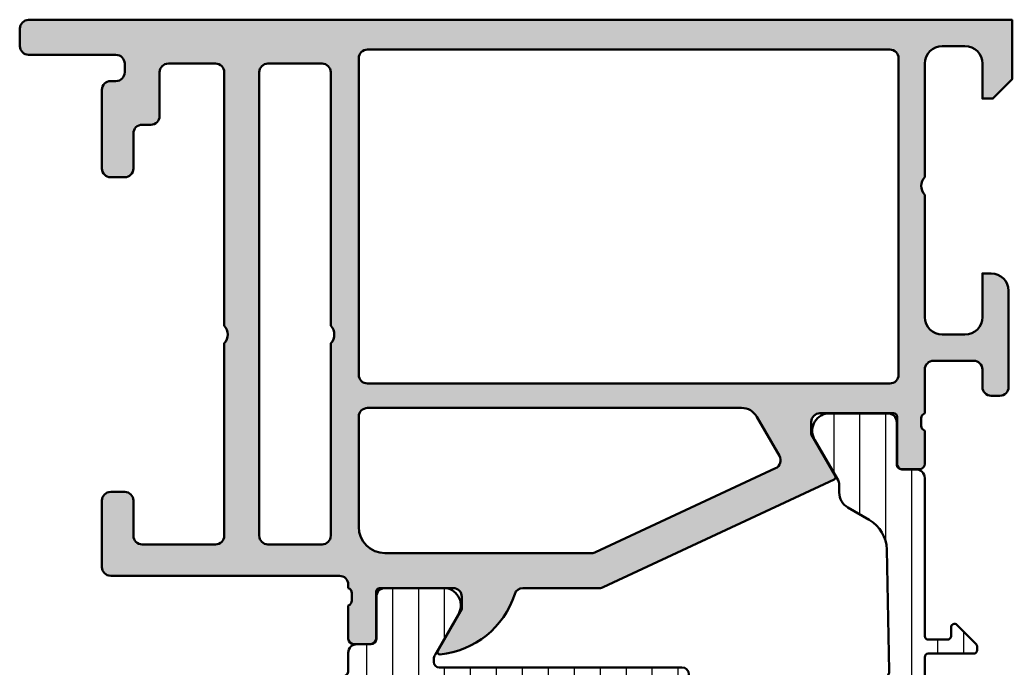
# Model space of a CAD drawing. Extents: x -26 to 53, y 0 to 100.
# Drawn here: x -25.8 to 31, y 62.9 to 100 of the extents above; entities that cross this region are included whole.
import ezdxf

# ---------------------------------------------------------------- set-up
doc = ezdxf.new("R2010")
doc.units = 0
for name, color, linetype, lineweight in [('0S-Alu contour', 7, 'Continuous', 50), ('0S-Alu hatch', 252, 'Continuous', 25), ('0S-Plastic contour', 254, 'Continuous', 50), ('0S-Plastic hatch', 253, 'Continuous', 25)]:
    doc.layers.add(name, color=color, linetype=linetype, lineweight=lineweight)
pattern_1 = [(90, (0, 0), (-1.4859, 0), [])]

# ---------------------------------------------------------------- blocks, each defined once
blk = doc.blocks.new('485120__B86DE1CE_7CFF_4439_8A90_278EEF5D4DE0_')
at = {"layer": '0S-Alu hatch'}
h = blk.add_hatch(color=256, dxfattribs=at)
edge = h.paths.add_edge_path()
edge.add_arc((-19.8, 72.5), 0.5, 0, 90)
edge.add_line((-19.8, 73), (-20.6, 73))
edge.add_arc((-20.6, 72.5), 0.5, 90, 180)
edge.add_line((-21.09999999999999, 72.5), (-21.09999999999999, 68.69999999999999))
edge.add_arc((-20.6, 68.69999999999999), 0.5, 180, 270)
edge.add_line((-20.6, 68.19999999999999), (-7.5, 68.19999999999999))
edge.add_ellipse((-7.5, 67.69999999999999), major_axis=(-0.5, 0), ratio=1, start_angle=180, end_angle=270, ccw=False)
edge.add_line((-7, 67.69999999999999), (-7, 67.5))
edge.add_ellipse((-7.099999999999994, 67.21715728752538), major_axis=(-0.2999999999999976, 0), ratio=1, start_angle=180, end_angle=250.5287793655103, ccw=False)
edge.add_line((-6.799999999999997, 67.21715728752538), (-6.799999999999982, 66.78284271247463))
edge.add_ellipse((-7.09999999999998, 66.78284271247463), major_axis=(-0.2999999999999971, 0), ratio=1, start_angle=109.4712206344897, end_angle=180, ccw=False)
edge.add_line((-6.999999999999985, 66.50000000000001), (-6.999999999999936, 64.60000000000004))
edge.add_arc((-6.699999999999889, 64.60000000000005), 0.3000000000000398, 180, 270)
edge.add_line((-6.699999999999889, 64.30000000000001), (-5.709999999999979, 64.30000000000003))
edge.add_arc((-5.709999999999979, 64.60000000000007), 0.300000000000054, 270, 360)
edge.add_line((-5.409999999999925, 64.60000000000007), (-5.409999999999953, 67.30000000000003))
edge.add_ellipse((-5.209999999999993, 67.30000000000003), major_axis=(-0.1999999999999602, 0), ratio=1, start_angle=270, end_angle=360, ccw=False)
edge.add_line((-5.209999999999993, 67.5), (-1.000000000000014, 67.5))
edge.add_ellipse((-1.000000000000014, 67), major_axis=(-0.5, 0), ratio=1, start_angle=180, end_angle=270, ccw=False)
edge.add_line((-0.5000000000000142, 67), (-0.5000000000000071, 66.30000000000001))
edge.add_line((-0.5000000000000071, 66.30000000000001), (-1.881495457622371, 63.90717967697245))
edge.add_arc((-1.761880215351709, 63.8381197846483), 0.1381197846483035, 150.0000000000028, 275.6225775507922)
edge.add_arc((-2.238223241173812, 68.67660886184781), 5, 275.6225775507935, 342.2515836439298)
edge.add_ellipse((2.999999999999992, 67), major_axis=(-0.5000000000000062, 0), ratio=1, start_angle=270, end_angle=342.2515836439299, ccw=False)
edge.add_line((2.999999999999992, 67.5), (7.385710395932889, 67.5))
edge.add_arc((7.385710395932903, 68), 0.5, 269.9999999999984, 294.9999999999993)
edge.add_line((7.597019526803244, 67.54684610648168), (20.82025215865177, 73.71294074827773))
edge.add_arc((20.76188021535171, 73.8381197846483), 0.1381197846483006, 295.0000000000029, 389.9999999999997)
edge.add_line((20.88149545762237, 73.90717967697245), (19.50000000000001, 76.30000000000001))
edge.add_line((19.50000000000001, 76.30000000000001), (19.50000000000001, 77))
edge.add_ellipse((20.00000000000001, 77), major_axis=(-0.5, 0), ratio=1, start_angle=270, end_angle=360, ccw=False)
edge.add_line((20.00000000000001, 77.5), (24.21000000000001, 77.5))
edge.add_ellipse((24.21000000000001, 77.3), major_axis=(-0.2000000000000028, 0), ratio=1, start_angle=180, end_angle=270, ccw=False)
edge.add_line((24.41000000000001, 77.3), (24.41000000000001, 74.60000000000004))
edge.add_arc((24.71000000000005, 74.60000000000004), 0.3000000000000398, 180, 270)
edge.add_line((24.71000000000005, 74.29999999999998), (25.69999999999997, 74.29999999999998))
edge.add_arc((25.69999999999997, 74.60000000000004), 0.3000000000000398, 270, 360)
edge.add_line((26.00000000000001, 74.60000000000004), (26.00000000000001, 76.5))
edge.add_ellipse((26.10000000000001, 76.78284271247462), major_axis=(-0.2999999999999987, 0), ratio=1, start_angle=0, end_angle=70.52877936550959, ccw=False)
edge.add_line((25.80000000000001, 76.78284271247462), (25.8, 77.21715728752538))
edge.add_ellipse((26.10000000000001, 77.21715728752538), major_axis=(-0.3000000000000007, 0), ratio=1, start_angle=289.471220634491, end_angle=360, ccw=False)
edge.add_line((26, 77.5), (26, 80))
edge.add_ellipse((26.5, 80), major_axis=(-0.5, 0), ratio=1, start_angle=270, end_angle=360, ccw=False)
edge.add_line((26.5, 80.5), (28.8, 80.5))
edge.add_ellipse((28.8, 80), major_axis=(-0.5, 0), ratio=1, start_angle=180, end_angle=270, ccw=False)
edge.add_line((29.3, 80), (29.3, 79))
edge.add_arc((29.8, 79), 0.5, 180, 270)
edge.add_line((29.8, 78.5), (30.3, 78.5))
edge.add_arc((30.3, 79), 0.5, 270.0000000000004, 360)
edge.add_line((30.8, 79), (30.8, 84.50000000000001))
edge.add_arc((29.8, 84.50000000000001), 1.000000000000003, 0, 90)
edge.add_line((29.8, 85.5), (29.3, 85.5))
edge.add_line((29.3, 85.5), (29.3, 83))
edge.add_ellipse((28.3, 83), major_axis=(-1.000000000000003, 0), ratio=1, start_angle=90.00000000000023, end_angle=180, ccw=False)
edge.add_line((28.3, 82), (27, 82))
edge.add_ellipse((27, 83), major_axis=(-1, 0), ratio=1, start_angle=0, end_angle=90, ccw=False)
edge.add_line((26, 83), (26, 90))
edge.add_ellipse((26.525, 90.5), major_axis=(-0.7250000000000014, 0), ratio=1, start_angle=-43.6028189727034, end_angle=43.60281897270352, ccw=False)
edge.add_line((26, 91), (26, 97.5))
edge.add_ellipse((27, 97.5), major_axis=(-1, 0), ratio=1, start_angle=270, end_angle=360, ccw=False)
edge.add_line((27, 98.50000000000001), (28.3, 98.50000000000001))
edge.add_ellipse((28.3, 97.5), major_axis=(-1, 0), ratio=1, start_angle=180, end_angle=270, ccw=False)
edge.add_line((29.3, 97.5), (29.3, 95.5))
edge.add_line((29.3, 95.5), (29.9, 95.5))
edge.add_line((29.9, 95.5), (31, 96.60000000000001))
edge.add_line((31, 96.60000000000001), (31, 100))
edge.add_line((31, 100), (-25.3, 100))
edge.add_arc((-25.3, 99.50000000000001), 0.5, 90, 180)
edge.add_line((-25.8, 99.50000000000001), (-25.8, 98.49999999999999))
edge.add_arc((-25.3, 98.50000000000001), 0.5, 180, 270)
edge.add_line((-25.3, 98), (-20.3, 97.99999999999999))
edge.add_ellipse((-20.3, 97.5), major_axis=(-0.5, 0), ratio=1, start_angle=180, end_angle=270, ccw=False)
edge.add_line((-19.8, 97.5), (-19.80000000000001, 96.99999999999999))
edge.add_ellipse((-20.30000000000001, 96.99999999999999), major_axis=(-0.5, 0), ratio=1, start_angle=90, end_angle=180, ccw=False)
edge.add_line((-20.30000000000001, 96.49999999999999), (-20.6, 96.49999999999999))
edge.add_arc((-20.6, 95.99999999999999), 0.5, 90, 180)
edge.add_line((-21.09999999999999, 95.99999999999999), (-21.09999999999999, 91.5))
edge.add_arc((-20.6, 91.5), 0.5, 180, 270)
edge.add_line((-20.6, 91), (-19.8, 91))
edge.add_arc((-19.8, 91.49999999999999), 0.4999999999999858, 270, 360)
edge.add_line((-19.30000000000001, 91.49999999999999), (-19.30000000000001, 93.49999999999999))
edge.add_ellipse((-18.80000000000001, 93.49999999999999), major_axis=(-0.5, 0), ratio=1, start_angle=270, end_angle=360, ccw=False)
edge.add_line((-18.80000000000001, 94), (-18.3, 94))
edge.add_arc((-18.3, 94.50000000000001), 0.5, 270, 360)
edge.add_line((-17.8, 94.50000000000001), (-17.8, 97))
edge.add_ellipse((-17.29999999999999, 97), major_axis=(-0.5, 0), ratio=1, start_angle=270, end_angle=360, ccw=False)
edge.add_line((-17.29999999999999, 97.5), (-14.59999999999999, 97.5))
edge.add_ellipse((-14.59999999999999, 96.99999999999999), major_axis=(-0.5, 0), ratio=1, start_angle=180, end_angle=270, ccw=False)
edge.add_line((-14.09999999999999, 96.99999999999999), (-14.09999999999999, 82.49999999999999))
edge.add_ellipse((-14.625, 82), major_axis=(-0.7249999999999944, 0), ratio=1, start_angle=136.3971810272975, end_angle=223.6028189727026, ccw=False)
edge.add_line((-14.09999999999999, 81.50000000000001), (-14.10000000000001, 70.49999999999999))
edge.add_ellipse((-14.60000000000001, 70.5), major_axis=(-0.5, 0), ratio=1, start_angle=90, end_angle=180, ccw=False)
edge.add_line((-14.60000000000001, 70), (-18.80000000000001, 70))
edge.add_ellipse((-18.80000000000001, 70.5), major_axis=(-0.5, 0), ratio=1, start_angle=0, end_angle=90, ccw=False)
edge.add_line((-19.30000000000001, 70.5), (-19.30000000000001, 72.5))
edge = h.paths.add_edge_path()
edge.add_ellipse((-5.899999999999991, 79.69999999999997), major_axis=(-0.5, 0), ratio=1, start_angle=0, end_angle=90, ccw=False)
edge.add_line((-6.399999999999991, 79.69999999999997), (-6.399999999999998, 97.80000000000001))
edge.add_ellipse((-5.899999999999998, 97.80000000000001), major_axis=(-0.5, 0), ratio=1, start_angle=270, end_angle=360, ccw=False)
edge.add_line((-5.899999999999998, 98.3), (24, 98.3))
edge.add_ellipse((24, 97.80000000000001), major_axis=(-0.5, 0), ratio=1, start_angle=180, end_angle=270, ccw=False)
edge.add_line((24.5, 97.80000000000001), (24.5, 79.7))
edge.add_ellipse((24, 79.7), major_axis=(-0.5, 0), ratio=1, start_angle=90.0000000000004, end_angle=180, ccw=False)
edge.add_line((24, 79.2), (-5.899999999999991, 79.19999999999999))
edge = h.paths.add_edge_path()
edge.add_ellipse((-4.899999999999998, 71), major_axis=(-1.5, 0), ratio=1, start_angle=0, end_angle=90, ccw=False)
edge.add_line((-6.399999999999998, 71), (-6.399999999999991, 77.29999999999998))
edge.add_ellipse((-5.899999999999991, 77.29999999999998), major_axis=(-0.5, 0), ratio=1, start_angle=270, end_angle=360, ccw=False)
edge.add_line((-5.899999999999991, 77.79999999999998), (15.5162831425916, 77.79999999999998))
edge.add_ellipse((15.5162831425916, 76.79999999999998), major_axis=(-0.9999999999999959, 0), ratio=1, start_angle=210.0000000000001, end_angle=270, ccw=False)
edge.add_line((16.38230854637604, 77.29999999999998), (17.67872072418369, 75.05454824048608))
edge.add_ellipse((17.24570802229147, 74.8045482404861), major_axis=(-0.4999999999999968, 0), ratio=1, start_angle=115.0000000000008, end_angle=209.9999999999987, ccw=False)
edge.add_line((17.45701715316183, 74.35139434696778), (7.153630201517358, 69.54684610648167))
edge.add_ellipse((6.942321070647011, 70), major_axis=(-0.5, 0), ratio=1, start_angle=90, end_angle=114.9999999999994, ccw=False)
edge.add_line((6.942321070647011, 69.5), (-4.899999999999998, 69.5))
edge = h.paths.add_edge_path()
edge.add_line((-8.499999999999991, 69.99999999999997), (-11.59999999999999, 69.99999999999999))
edge.add_ellipse((-11.59999999999999, 70.49999999999999), major_axis=(-0.5, 0), ratio=1, start_angle=0, end_angle=90, ccw=False)
edge.add_line((-12.09999999999999, 70.49999999999999), (-12.09999999999999, 97))
edge.add_ellipse((-11.59999999999999, 97), major_axis=(-0.5, 0), ratio=1, start_angle=270, end_angle=360, ccw=False)
edge.add_line((-11.59999999999999, 97.5), (-8.499999999999986, 97.5))
edge.add_ellipse((-8.499999999999986, 97), major_axis=(-0.4999999999999929, 0), ratio=1, start_angle=180, end_angle=270, ccw=False)
edge.add_line((-7.999999999999992, 97), (-7.999999999999992, 82.5))
edge.add_ellipse((-8.524999999999999, 82), major_axis=(-0.7250000000000041, 0), ratio=1, start_angle=136.3971810272968, end_angle=223.6028189727033, ccw=False)
edge.add_line((-7.999999999999992, 81.5), (-7.999999999999992, 70.49999999999997))
edge.add_ellipse((-8.499999999999991, 70.49999999999997), major_axis=(-0.5, 0), ratio=1, start_angle=90, end_angle=180, ccw=False)
at = {"layer": '0S-Alu contour', "color": 7}
for points in [[(29.3, 97.5), (29.3, 95.5), (29.9, 95.5), (31, 96.60000000000001), (31, 100), (-25.3, 100)], [(-25.8, 99.50000000000001), (-25.8, 98.49999999999999)], [(-5.899999999999998, 98.3), (24, 98.3)], [(27, 98.50000000000001), (28.3, 98.50000000000001)], [(-25.3, 98), (-20.3, 97.99999999999999)], [(-6.399999999999991, 79.69999999999997), (-6.399999999999998, 97.80000000000001)], [(24.5, 97.80000000000001), (24.5, 79.7)], [(-19.8, 97.5), (-19.80000000000001, 96.99999999999999)], [(-17.29999999999999, 97.5), (-14.59999999999999, 97.5)], [(-11.59999999999999, 97.5), (-8.499999999999986, 97.5)], [(26, 91), (26, 97.5)], [(-17.8, 94.50000000000001), (-17.8, 97)], [(-14.09999999999999, 96.99999999999999), (-14.09999999999999, 82.49999999999999)], [(-12.09999999999999, 70.49999999999999), (-12.09999999999999, 97)], [(-7.999999999999992, 97), (-7.999999999999992, 82.5)], [(-21.09999999999999, 95.99999999999999), (-21.09999999999999, 91.5)], [(-20.30000000000001, 96.49999999999999), (-20.6, 96.49999999999999)], [(-18.80000000000001, 94), (-18.3, 94)], [(-19.30000000000001, 91.49999999999999), (-19.30000000000001, 93.49999999999999)], [(-20.6, 91), (-19.8, 91)], [(26, 83), (26, 90)], [(29.8, 85.5), (29.3, 85.5), (29.3, 83)], [(30.8, 79), (30.8, 84.50000000000001)], [(28.3, 82), (27, 82)], [(-14.09999999999999, 81.50000000000001), (-14.10000000000001, 70.49999999999999)], [(-7.999999999999992, 81.5), (-7.999999999999992, 70.49999999999997)], [(26.5, 80.5), (28.8, 80.5)], [(26, 77.5), (26, 80)], [(29.3, 80), (29.3, 79)], [(24, 79.2), (-5.899999999999991, 79.19999999999999)], [(29.8, 78.5), (30.3, 78.5)], [(-6.399999999999998, 71), (-6.399999999999991, 77.29999999999998)], [(-5.899999999999991, 77.79999999999998), (15.5162831425916, 77.79999999999998)], [(16.38230854637604, 77.29999999999998), (17.67872072418369, 75.05454824048608)], [(20.00000000000001, 77.5), (24.21000000000001, 77.5)], [(24.41000000000001, 77.3), (24.41000000000001, 74.60000000000004)], [(20.88149545762237, 73.90717967697245), (19.50000000000001, 76.30000000000001), (19.50000000000001, 77)], [(25.80000000000001, 76.78284271247462), (25.8, 77.21715728752538)], [(26.00000000000001, 74.60000000000004), (26.00000000000001, 76.5)], [(17.45701715316183, 74.35139434696778), (7.153630201517358, 69.54684610648167)], [(24.71000000000005, 74.29999999999998), (25.69999999999997, 74.29999999999998)], [(7.597019526803244, 67.54684610648168), (20.82025215865177, 73.71294074827773)], [(-19.8, 73), (-20.6, 73)], [(-21.09999999999999, 72.5), (-21.09999999999999, 68.69999999999999)], [(-19.30000000000001, 70.5), (-19.30000000000001, 72.5)], [(-14.60000000000001, 70), (-18.80000000000001, 70)], [(-8.499999999999991, 69.99999999999997), (-11.59999999999999, 69.99999999999999)], [(6.942321070647011, 69.5), (-4.899999999999998, 69.5)], [(-20.6, 68.19999999999999), (-7.5, 68.19999999999999)], [(-7, 67.69999999999999), (-7, 67.5)], [(-6.799999999999997, 67.21715728752538), (-6.799999999999982, 66.78284271247463)], [(-5.409999999999925, 64.60000000000007), (-5.409999999999953, 67.30000000000003)], [(-5.209999999999993, 67.5), (-1.000000000000014, 67.5)], [(2.999999999999992, 67.5), (7.385710395932889, 67.5)], [(-6.999999999999985, 66.50000000000001), (-6.999999999999936, 64.60000000000004)], [(-0.5000000000000142, 67), (-0.5000000000000071, 66.30000000000001), (-1.881495457622371, 63.90717967697245)], [(-6.699999999999889, 64.30000000000001), (-5.709999999999979, 64.30000000000003)]]:
    blk.add_lwpolyline(points, dxfattribs=at)
for centre, radius, start, end in [((-25.3, 99.50000000000001), 0.5, 90, 180), ((-25.3, 98.50000000000001), 0.5, 180, 270), ((-20.6, 95.99999999999999), 0.5, 90, 180), ((-18.3, 94.50000000000001), 0.5, 270, 0), ((-20.6, 91.5), 0.5, 180, 270), ((-19.8, 91.49999999999999), 0.4999999999999858, 270, 0), ((29.8, 84.50000000000001), 1.000000000000003, 0, 90), ((29.8, 79), 0.5, 180, 270), ((30.3, 79), 0.5, 270.0000000000004, 0), ((24.71000000000005, 74.60000000000004), 0.3000000000000398, 180, 270), ((25.69999999999997, 74.60000000000004), 0.3000000000000398, 270, 0), ((20.76188021535171, 73.8381197846483), 0.1381197846483006, 295.0000000000029, 29.9999999999997), ((-20.6, 72.5), 0.5, 90, 180), ((-19.8, 72.5), 0.5, 0, 90), ((-20.6, 68.69999999999999), 0.5, 180, 270), ((-2.238223241173812, 68.67660886184781), 5, 275.6225775507935, 342.2515836439298), ((7.385710395932903, 68), 0.5, 269.9999999999984, 294.9999999999993), ((-6.699999999999889, 64.60000000000005), 0.3000000000000398, 180, 270), ((-5.709999999999979, 64.60000000000007), 0.300000000000054, 270, 0), ((-1.761880215351709, 63.8381197846483), 0.1381197846483035, 150.0000000000028, 275.6225775507922)]:
    blk.add_arc(centre, radius, start, end, dxfattribs=at)
at = {"layer": '0S-Alu contour', "color": 7, "extrusion": (0, 0, -1)}
for centre, radius, start, end in [((5.899999999999998, 97.80000000000001), 0.5, 0, 90), ((-24, 97.80000000000001), 0.5, 90, 180), ((-27, 97.5), 1, 0, 90), ((-28.3, 97.5), 1, 90, 180), ((20.3, 97.5), 0.5, 90, 180), ((17.29999999999999, 97), 0.5, 0, 90), ((14.59999999999999, 96.99999999999999), 0.5, 90, 180), ((11.59999999999999, 97), 0.5, 0, 90), ((8.499999999999986, 97), 0.4999999999999929, 90, 180), ((20.30000000000001, 96.99999999999999), 0.5, 180, 270), ((18.80000000000001, 93.49999999999999), 0.5, 0, 90), ((-26.525, 90.5), 0.7250000000000015, 316.3971810272965, 43.6028189727035), ((-27, 83), 1, 270, 0), ((-28.3, 83), 1.000000000000003, 180, 269.9999999999998), ((14.625, 82), 0.7249999999999944, 136.3971810272974, 223.6028189727025), ((8.524999999999999, 82), 0.7250000000000041, 136.3971810272967, 223.6028189727033), ((-26.5, 80), 0.5, 0, 90), ((-28.8, 80), 0.5, 90, 180), ((5.899999999999991, 79.69999999999997), 0.5, 270, 0), ((-24, 79.7), 0.5, 180, 269.9999999999996), ((5.899999999999991, 77.29999999999998), 0.5, 0, 90), ((-15.5162831425916, 76.79999999999998), 0.9999999999999959, 90, 149.9999999999999), ((-20.00000000000001, 77), 0.5, 0, 90), ((-24.21000000000001, 77.3), 0.2000000000000028, 90, 180), ((-26.10000000000001, 77.21715728752538), 0.3000000000000007, 0, 70.52877936550902), ((-26.10000000000001, 76.78284271247462), 0.2999999999999987, 289.4712206344904, 0), ((-17.24570802229147, 74.8045482404861), 0.4999999999999968, 150.0000000000013, 244.9999999999992), ((18.80000000000001, 70.5), 0.5, 270, 0), ((14.60000000000001, 70.5), 0.5, 180, 270), ((11.59999999999999, 70.49999999999999), 0.5, 270, 0), ((8.499999999999991, 70.49999999999997), 0.5, 180, 270), ((4.899999999999998, 71), 1.5, 270, 0), ((-6.942321070647011, 70), 0.5, 245.0000000000006, 270), ((7.5, 67.69999999999999), 0.5, 90, 180), ((7.099999999999994, 67.21715728752538), 0.2999999999999976, 109.4712206344897, 180), ((5.209999999999993, 67.30000000000003), 0.1999999999999602, 0, 90), ((1.000000000000014, 67), 0.5, 90, 180), ((-2.999999999999992, 67), 0.5000000000000062, 17.74841635607008, 90), ((7.09999999999998, 66.78284271247463), 0.2999999999999971, 180, 250.5287793655103)]:
    blk.add_arc(centre, radius, start, end, dxfattribs=at)
blk = doc.blocks.new('284511__D49B7654_042C_4577_87C4_1B21A0201DEB___3DBEA0F0_E670_4FE5_9CF6_B3EF71679D35_')
at = {"layer": '0S-Plastic hatch'}
h = blk.add_hatch(dxfattribs=at)
h.set_pattern_fill('ANSI31', color=256, scale=0.4680000000000001, angle=45, style=0)
h.set_pattern_definition(pattern_1)
edge = h.paths.add_edge_path()
edge.add_ellipse((-7.300000000000075, 62.76000000000009), major_axis=(-0.3000000000001393, 0), ratio=1, start_angle=89.99999999999193, end_angle=180, ccw=False)
edge.add_line((-7.300000000000117, 62.45999999999995), (-11.16602540378454, 62.45999999999993))
edge.add_arc((-11.16602540378491, 61.96000000000004), 0.4999999999998935, 89.99999999995767, 119.9999999999582)
edge.add_line((-11.41602540378454, 62.39301270189234), (-15.64999999999992, 59.9485263290251))
edge.add_arc((-15.39999999999996, 59.51551362713284), 0.5000000000000197, 119.999999999993, 180)
edge.add_line((-15.89999999999999, 59.51551362713284), (-15.89999999999998, 50.0600000000001))
edge.add_line((-15.89999999999998, 50.0600000000001), (-11.53802629928935, 23.5973595490218))
edge.add_arc((-10.55134089668846, 23.75999999999997), 1.000000000000039, 189.3601908019134, 269.9999999999988)
edge.add_line((-10.55134089668848, 22.75999999999993), (-6.449137756705177, 22.7600000000001))
edge.add_ellipse((-6.44913775670539, 21.75999999999955), major_axis=(-1.00000000000055, 0), ratio=1, start_angle=242.0205256115062, end_angle=269.99999999998784, ccw=False)
edge.add_line((-5.979982530743171, 22.64311571945733), (-3.265422387019128, 21.20100564310405))
edge.add_ellipse((-3.500000000000149, 20.75944778337531), major_axis=(-0.5000000000000953, 0), ratio=1, start_angle=180, end_angle=242.0205256115068, ccw=False)
edge.add_line((-3.000000000000049, 20.75944778337531), (-2.999999999999957, 18.71999699999996))
edge.add_arc((-2.499999999999957, 18.71999699999999), 0.5, 180, 270)
edge.add_line((-2.499999999999957, 18.21999699999999), (-1.689668666659514, 18.21999699999999))
edge.add_ellipse((-1.689668666659514, 17.91999699999998), major_axis=(-0.3000000000000114, 0), ratio=1, start_angle=180, end_angle=270, ccw=False)
edge.add_line((-1.389668666659503, 17.91999699999998), (-1.390000617056522, 15.5199986170637))
edge.add_arc((-0.8900046396179064, 15.51999597743861), 0.4999959774455833, 179.9996975182267, 270.0003024811842)
edge.add_line((-0.8900019999928473, 15.01999999999999), (2.586539498106645, 15.01999999999999))
edge.add_arc((2.476153791306849, 15.96717100067011), 0.9535816214546722, 276.6474080695298, 397.7107121985818)
edge.add_line((3.230540971761193, 16.55045299999999), (1.882673561512703, 18.96780924661293))
edge.add_arc((1.755533180090679, 19.05670881150103), 0.1551380328141048, 325.0378430922037, 381.3750336380585)
edge.add_line((1.900000000000005, 19.11325213268679), (1.900000000000012, 19.26000000000004))
edge.add_ellipse((2.199999999999967, 19.26000000000004), major_axis=(-0.2999999999999545, 0), ratio=1, start_angle=270, end_angle=360, ccw=False)
edge.add_line((2.199999999999967, 19.55999999999999), (12.09999999999998, 19.55999999999999))
edge.add_arc((12.09999999999997, 19.96000000000008), 0.400000000000091, 270.000000000001, 450.000000000001)
edge.add_line((12.09999999999996, 20.36000000000018), (3.817789365490611, 20.35999999999989))
edge.add_ellipse((3.817789365490618, 22.36), major_axis=(-2.000000000000106, 0), ratio=1, start_angle=36.057397632059406, end_angle=89.99999999999977, ccw=False)
edge.add_line((2.200933848711393, 21.18280917525618), (-5.349730055303894, 31.55354290163331))
edge.add_ellipse((-3.732874538524846, 32.73073372637709), major_axis=(-1.999999999999946, 0), ratio=1, start_angle=9.36019080187259, end_angle=36.05739763206151, ccw=False)
edge.add_line((-5.706245343726742, 32.40545282442217), (-8.577198026219916, 49.82256576495899))
edge.add_ellipse((-6.603827221017894, 50.14784666691366), major_axis=(-2.000000000000031, 0), ratio=1, start_angle=-45.00000000000642, end_angle=9.360190801865087, ccw=False)
edge.add_line((-8.018040783390852, 51.56206022928694), (-4.085786437627035, 55.49431457505067))
edge.add_arc((-5.500000000000248, 56.90852813742381), 2.000000000000116, 315.0000000000014, 360)
edge.add_line((-3.500000000000135, 56.90852813742381), (-3.5, 60.43816335794332))
edge.add_ellipse((-2.5, 60.43816335794327), major_axis=(-1, 0), ratio=1, start_angle=300.0000000000118, end_angle=360, ccw=False)
edge.add_line((-3.000000000000177, 61.30418876172761), (-1.749742261193588, 62.02602540378435))
edge.add_ellipse((-1.249742261193354, 61.15999999999996), major_axis=(-1.000000000000082, 0), ratio=1, start_angle=270.00000000000165, end_angle=300.0000000000128, ccw=False)
edge.add_line((-1.249742261193382, 62.16000000000003), (12.10000000000009, 62.16000000000008))
edge.add_arc((12.10000000000009, 62.56000000000006), 0.3999999999999772, 270, 450)
edge.add_line((12.10000000000009, 62.96000000000003), (-1.799999999999954, 62.95999999999997))
edge.add_ellipse((-1.799999999999933, 63.26), major_axis=(-0.3000000000000256, 0), ratio=1, start_angle=0, end_angle=89.99999999999591, ccw=False)
edge.add_line((-2.099999999999958, 63.26), (-2.099999999999894, 63.4358476768234))
edge.add_ellipse((-1.600085349630695, 63.43587054618512), major_axis=(-0.499914650892296, 0), ratio=1, start_angle=-29.99737551609462, end_angle=0.0026210832864990152, ccw=False)
edge.add_line((-2.033035586089845, 63.6858080402246), (-0.7145184636325226, 65.96954700000002))
edge.add_arc((-1.54751809182364, 66.50959169305123), 0.9927419861471161, 327.0441242705374, 442.2391981359221)
edge.add_line((-1.413460463632517, 67.49324061588045), (-4.890001961732011, 67.49324061588047))
edge.add_arc((-4.901356955234575, 67.00470628639476), 0.4886662736095956, 88.66851509747174, 180.5516551699266)
edge.add_line((-5.390000578795692, 67.00000138293629), (-5.389668628398659, 64.60000300000002))
edge.add_ellipse((-5.722548174307526, 64.61362215384013), major_axis=(-0.3331580307238801, 0), ratio=1, start_angle=95.66377093202522, end_angle=177.6571552898518, ccw=False)
edge.add_line((-5.689668628398671, 64.28209054313514), (-6.500000000000248, 64.28209054313513))
edge.add_arc((-6.529288796003882, 63.8121348165303), 0.4708675169726793, 86.43379856642272, 181.4763787846623)
edge.add_line((-7.000000000000227, 63.80000299999984), (-6.999999999999936, 62.76000000000007))
edge = h.paths.add_edge_path()
edge.add_line((-11.11250993131398, 25.93471909804355), (-11.9274485043581, 30.87867977451082))
edge.add_ellipse((-11.43410580305769, 30.95999999999998), major_axis=(-0.4999999999999929, 0), ratio=1, start_angle=-89.99999999999352, end_angle=9.360190801922386, ccw=False)
edge.add_line((-11.43410580305775, 31.45999999999997), (-7.52227503120315, 31.45999999999997))
edge.add_ellipse((-7.522275031203214, 30.46000000000001), major_axis=(-0.9999999999999676, 0), ratio=1, start_angle=216.0573976320553, end_angle=269.99999999999636, ccw=False)
edge.add_line((-6.71384727281363, 31.04859541237181), (-0.4900967567201065, 22.50035909801487))
edge.add_ellipse((-0.8943106359148842, 22.20606139182891), major_axis=(-0.5000000000000063, 0), ratio=1, start_angle=62.02052561152158, end_angle=216.057397632061, ccw=False)
edge.add_line((-1.128888248895748, 21.7645035321002), (-5.606275895685705, 24.14311571945745))
edge.add_arc((-6.075431121647419, 23.26000000000021), 0.9999999999998269, 62.02052561151687, 89.99999999999675)
edge.add_line((-6.075431121647362, 24.26000000000004), (-9.139139126112305, 24.25999999999981))
edge.add_ellipse((-9.139139126112253, 26.25999999999981), major_axis=(-1.999999999999995, 0), ratio=1, start_angle=9.360190801911415, end_angle=89.99999999999858, ccw=False)
edge = h.paths.add_edge_path()
edge.add_ellipse((-14.09999999999995, 58.76495827718644), major_axis=(-1.000000000000039, 0), ratio=1, start_angle=299.9999999999996, end_angle=360, ccw=False)
edge.add_line((-14.59999999999996, 59.63098368097092), (-11.31769145362409, 61.52602540378438))
edge.add_ellipse((-10.81769145362402, 60.65999999999981), major_axis=(-1.000000000000149, 0), ratio=1, start_angle=270.0000000000004, end_angle=299.9999999999996, ccw=False)
edge.add_line((-10.81769145362403, 61.65999999999996), (-5.899999999999913, 61.6599999999999))
edge.add_ellipse((-5.899999999999906, 60.65999999999994), major_axis=(-0.9999999999999644, 0), ratio=1, start_angle=180, end_angle=270.0000000000004, ccw=False)
edge.add_line((-4.899999999999941, 60.6599999999999), (-4.900000000000048, 57.07421356237301))
edge.add_ellipse((-5.900000000000098, 57.07421356237301), major_axis=(-1.000000000000043, 0), ratio=1, start_angle=135.0000000000015, end_angle=180, ccw=False)
edge.add_line((-5.192893218813502, 56.36710678118646), (-9.514213562373008, 52.04578643762697))
edge.add_ellipse((-10.92842712474609, 53.46000000000008), major_axis=(-2, 0), ratio=1, start_angle=89.99999999999937, end_angle=134.9999999999996, ccw=False)
edge.add_line((-10.92842712474611, 51.46000000000008), (-14.10000000000008, 51.46000000000007))
edge.add_ellipse((-14.1000000000001, 52.45999999999996), major_axis=(-0.9999999999998863, 0), ratio=1, start_angle=0, end_angle=90.00000000000159, ccw=False)
edge.add_line((-15.09999999999999, 52.45999999999997), (-15.09999999999999, 58.76495827718644))
edge = h.paths.add_edge_path()
edge.add_ellipse((-13.31322668217842, 42.35999999999985), major_axis=(-0.5000000000000094, 0), ratio=1, start_angle=9.36019080191619, end_angle=90.00000000000318, ccw=False)
edge.add_line((-13.80656938347886, 42.27867977451074), (-15.09228366919328, 50.07867977451092))
edge.add_ellipse((-14.59894096789284, 50.16000000000001), major_axis=(-0.5000000000000071, 0), ratio=1, start_angle=-90, end_angle=9.360190801913802, ccw=False)
edge.add_line((-14.59894096789284, 50.66000000000002), (-10.54496389530597, 50.66000000000002))
edge.add_ellipse((-10.54496389530597, 50.16000000000001), major_axis=(-0.5, 0), ratio=1, start_angle=189.3601908019147, end_angle=270.0000000000008, ccw=False)
edge.add_line((-10.05162119400554, 50.24132022548911), (-8.765906908291141, 42.44132022548904))
edge.add_ellipse((-9.25924960959157, 42.35999999999995), major_axis=(-0.5, 0), ratio=1, start_angle=90.00000000000159, end_angle=189.3601908019147, ccw=False)
edge.add_line((-9.259249609591556, 41.85999999999995), (-13.31322668217839, 41.85999999999983))
edge = h.paths.add_edge_path()
edge.add_ellipse((-11.73080909976083, 32.75999999999989), major_axis=(-0.5000000000000153, 0), ratio=1, start_angle=9.360190801910278, end_angle=89.9999999999983, ccw=False)
edge.add_line((-12.22415180106128, 32.67867977451083), (-13.50986608677553, 40.47867977451079))
edge.add_ellipse((-13.01652338547511, 40.55999999999988), major_axis=(-0.4999999999999929, 0), ratio=1, start_angle=-89.99999999999841, end_angle=9.360190801914825, ccw=False)
edge.add_line((-13.01652338547512, 41.05999999999988), (-8.962546312888286, 41.05999999999993))
edge.add_ellipse((-8.962546312888305, 40.55999999999992), major_axis=(-0.5000000000000223, 0), ratio=1, start_angle=189.3601908019102, end_angle=269.99999999999756, ccw=False)
edge.add_line((-8.46920361158785, 40.64132022548897), (-7.18348932587358, 32.84132022548902))
edge.add_ellipse((-7.676832027174022, 32.75999999999994), major_axis=(-0.5000000000000142, 0), ratio=1, start_angle=90.0000000000008, end_angle=189.3601908019129, ccw=False)
edge.add_line((-7.676832027174015, 32.25999999999993), (-11.73080909976085, 32.25999999999988))
at = {"layer": '0S-Alu contour', "color": 7}
for points in [[(-14.59999999999996, 59.63098368097092), (-11.31769145362409, 61.52602540378438)], [(-10.81769145362403, 61.65999999999996), (-5.899999999999913, 61.6599999999999)], [(-4.899999999999941, 60.6599999999999), (-4.900000000000048, 57.07421356237301)], [(-15.09999999999999, 52.45999999999997), (-15.09999999999999, 58.76495827718644)], [(-5.192893218813502, 56.36710678118646), (-9.514213562373008, 52.04578643762697)], [(-10.92842712474611, 51.46000000000008), (-14.10000000000008, 51.46000000000007)], [(-14.59894096789284, 50.66000000000002), (-10.54496389530597, 50.66000000000002)], [(-13.80656938347886, 42.27867977451074), (-15.09228366919328, 50.07867977451092)], [(-10.05162119400554, 50.24132022548911), (-8.765906908291141, 42.44132022548904)], [(-9.259249609591556, 41.85999999999995), (-13.31322668217839, 41.85999999999983)], [(-13.01652338547512, 41.05999999999988), (-8.962546312888286, 41.05999999999993)], [(-12.22415180106128, 32.67867977451083), (-13.50986608677553, 40.47867977451079)], [(-8.46920361158785, 40.64132022548897), (-7.18348932587358, 32.84132022548902)], [(-7.676832027174015, 32.25999999999993), (-11.73080909976085, 32.25999999999988)], [(-11.43410580305775, 31.45999999999997), (-7.52227503120315, 31.45999999999997)], [(-11.11250993131398, 25.93471909804355), (-11.9274485043581, 30.87867977451082)], [(-6.71384727281363, 31.04859541237181), (-0.4900967567201065, 22.50035909801487)], [(-6.075431121647362, 24.26000000000004), (-9.139139126112305, 24.25999999999981)], [(-1.128888248895748, 21.7645035321002), (-5.606275895685705, 24.14311571945745)]]:
    blk.add_lwpolyline(points, dxfattribs=at)
at = {"layer": '0S-Alu contour', "color": 7, "extrusion": (0, 0, -1)}
for centre, radius, start, end in [((10.81769145362402, 60.65999999999981), 1.000000000000149, 60.00000000000041, 89.99999999999959), ((5.899999999999906, 60.65999999999994), 0.9999999999999644, 89.99999999999959, 180), ((14.09999999999995, 58.76495827718644), 1.000000000000039, 0, 60.00000000000039), ((5.900000000000098, 57.07421356237301), 1.000000000000043, 180, 224.9999999999985), ((14.1000000000001, 52.45999999999996), 0.9999999999998863, 269.9999999999984, 0), ((10.92842712474609, 53.46000000000008), 2, 225.0000000000004, 270.0000000000006), ((14.59894096789284, 50.16000000000001), 0.5000000000000071, 350.6398091980862, 90), ((10.54496389530597, 50.16000000000001), 0.5, 89.9999999999992, 170.6398091980853), ((13.31322668217842, 42.35999999999985), 0.5000000000000094, 269.9999999999968, 350.6398091980838), ((9.25924960959157, 42.35999999999995), 0.5, 170.6398091980853, 269.9999999999984), ((13.01652338547511, 40.55999999999988), 0.4999999999999929, 350.6398091980852, 89.99999999999837), ((8.962546312888305, 40.55999999999992), 0.5000000000000223, 90.00000000000244, 170.6398091980898), ((11.73080909976083, 32.75999999999989), 0.5000000000000153, 270.0000000000017, 350.6398091980897), ((7.676832027174022, 32.75999999999994), 0.5000000000000142, 170.6398091980871, 269.9999999999992), ((11.43410580305769, 30.95999999999998), 0.4999999999999929, 350.6398091980776, 89.99999999999349), ((7.522275031203214, 30.46000000000001), 0.9999999999999676, 90.00000000000365, 143.9426023679447), ((9.139139126112253, 26.25999999999981), 1.999999999999995, 270.0000000000014, 350.6398091980886), ((0.8943106359148842, 22.20606139182891), 0.5000000000000063, 143.942602367939, 297.9794743884784)]:
    blk.add_arc(centre, radius, start, end, dxfattribs=at)
at = {"layer": '0S-Alu contour', "color": 7}
blk.add_arc((-6.075431121647419, 23.26000000000021), 0.9999999999998269, 62.02052561151687, 89.99999999999675, dxfattribs=at)
at = {"layer": '0S-Plastic contour', "color": 7}
for points in [[(-1.413460463632517, 67.49324061588045), (-4.890001961732011, 67.49324061588047)], [(-5.390000578795692, 67.00000138293629), (-5.389668628398659, 64.60000300000002)], [(-2.033035586089845, 63.6858080402246), (-0.7145184636325226, 65.96954700000002)], [(-5.689668628398671, 64.28209054313514), (-6.500000000000248, 64.28209054313513)], [(-7.000000000000227, 63.80000299999984), (-6.999999999999936, 62.76000000000007)], [(-2.099999999999958, 63.26), (-2.099999999999894, 63.4358476768234)], [(12.10000000000009, 62.96000000000003), (-1.799999999999954, 62.95999999999997)], [(-11.41602540378454, 62.39301270189234), (-15.64999999999992, 59.9485263290251)], [(-7.300000000000117, 62.45999999999995), (-11.16602540378454, 62.45999999999993)], [(-3.000000000000177, 61.30418876172761), (-1.749742261193588, 62.02602540378435)], [(-1.249742261193382, 62.16000000000003), (12.10000000000009, 62.16000000000008)], [(-3.500000000000135, 56.90852813742381), (-3.5, 60.43816335794332)], [(-15.89999999999999, 59.51551362713284), (-15.89999999999998, 50.0600000000001), (-11.53802629928935, 23.5973595490218)], [(-8.018040783390852, 51.56206022928694), (-4.085786437627035, 55.49431457505067)], [(-5.706245343726742, 32.40545282442217), (-8.577198026219916, 49.82256576495899)], [(2.200933848711393, 21.18280917525618), (-5.349730055303894, 31.55354290163331)], [(-10.55134089668848, 22.75999999999993), (-6.449137756705177, 22.7600000000001)], [(-5.979982530743171, 22.64311571945733), (-3.265422387019128, 21.20100564310405)], [(-3.000000000000049, 20.75944778337531), (-2.999999999999957, 18.71999699999996)], [(12.09999999999996, 20.36000000000018), (3.817789365490611, 20.35999999999989)], [(2.199999999999967, 19.55999999999999), (12.09999999999998, 19.55999999999999)], [(3.230540971761193, 16.55045299999999), (1.882673561512703, 18.96780924661293)], [(1.900000000000005, 19.11325213268679), (1.900000000000012, 19.26000000000004)], [(-2.499999999999957, 18.21999699999999), (-1.689668666659514, 18.21999699999999)], [(-1.389668666659503, 17.91999699999998), (-1.390000617056522, 15.5199986170637)], [(-0.8900019999928473, 15.01999999999999), (2.586539498106645, 15.01999999999999)]]:
    blk.add_lwpolyline(points, dxfattribs=at)
for centre, radius, start, end in [((-4.901356955234575, 67.00470628639476), 0.4886662736095956, 88.66851509747174, 180.5516551699266), ((-1.54751809182364, 66.50959169305123), 0.9927419861471161, 327.0441242705374, 82.23919813592217), ((-6.529288796003882, 63.8121348165303), 0.4708675169726793, 86.43379856642272, 181.4763787846623), ((12.10000000000009, 62.56000000000006), 0.3999999999999772, 270, 90), ((-11.16602540378491, 61.96000000000004), 0.4999999999998935, 89.99999999995767, 119.9999999999582), ((-15.39999999999996, 59.51551362713284), 0.5000000000000197, 119.999999999993, 180), ((-5.500000000000248, 56.90852813742381), 2.000000000000116, 315.0000000000014, 0), ((-10.55134089668846, 23.75999999999997), 1.000000000000039, 189.3601908019134, 269.9999999999988), ((12.09999999999997, 19.96000000000008), 0.400000000000091, 270.000000000001, 90.00000000000102), ((1.755533180090679, 19.05670881150103), 0.1551380328141048, 325.0378430922037, 21.37503363805852), ((-2.499999999999957, 18.71999699999999), 0.5, 180, 270), ((2.476153791306849, 15.96717100067011), 0.9535816214546722, 276.6474080695298, 37.71071219858182), ((-0.8900046396179064, 15.51999597743861), 0.4999959774455833, 179.9996975182267, 270.0003024811842)]:
    blk.add_arc(centre, radius, start, end, dxfattribs=at)
at = {"layer": '0S-Plastic contour', "color": 7, "extrusion": (0, 0, -1)}
for centre, radius, start, end in [((5.722548174307526, 64.61362215384013), 0.3331580307238802, 182.3428447101482, 264.3362290679748), ((1.600085349630695, 63.43587054618512), 0.499914650892296, 359.9973789167135, 29.99737551609459), ((1.799999999999933, 63.26), 0.3000000000000256, 270.0000000000041, 0), ((7.300000000000075, 62.76000000000009), 0.3000000000001393, 180, 270.0000000000081), ((1.249742261193354, 61.15999999999996), 1.000000000000082, 59.99999999998721, 89.99999999999837), ((2.5, 60.43816335794327), 1, 0, 59.9999999999882), ((6.603827221017894, 50.14784666691366), 2.000000000000031, 350.6398091981349, 45.00000000000647), ((3.732874538524846, 32.73073372637709), 1.999999999999946, 323.9426023679385, 350.6398091981274), ((6.44913775670539, 21.75999999999955), 1.00000000000055, 90.0000000000122, 117.9794743884938), ((3.500000000000149, 20.75944778337531), 0.5000000000000953, 117.9794743884932, 180), ((-3.817789365490618, 22.36), 2.000000000000106, 270.0000000000002, 323.9426023679406), ((-2.199999999999967, 19.26000000000004), 0.2999999999999545, 0, 90), ((1.689668666659514, 17.91999699999998), 0.3000000000000114, 90, 180)]:
    blk.add_arc(centre, radius, start, end, dxfattribs=at)
blk = doc.blocks.new('284511__B77B0748_B8FB_495A_A93E_C1B350857CEF___F08ACB89_8622_4A34_BBC9_02C50BF6FF61_')
at = {"layer": '0S-Plastic hatch'}
h = blk.add_hatch(dxfattribs=at)
h.set_pattern_fill('ANSI31', color=256, scale=0.4680000000000001, angle=45, style=0)
h.set_pattern_definition(pattern_1)
edge = h.paths.add_edge_path()
edge.add_ellipse((26.19999999999618, 63.55000000000399), major_axis=(-0.1999999999961055, 0), ratio=1, start_angle=269.999999999999, end_angle=360, ccw=False)
edge.add_line((26.19999999999618, 63.7500000000001), (28.79999999999619, 63.75000000000007))
edge.add_arc((28.79999999999622, 63.94999999999988), 0.1999999999997897, 269.9999999999898, 360)
edge.add_line((28.99999999999602, 63.94999999999996), (28.99999999999625, 64.1499999999998))
edge.add_arc((28.79999999999622, 64.15000000000005), 0.2000000000000313, 0, 45.00000000000001)
edge.add_line((28.94142135623356, 64.29142135623738), (27.84142135623357, 65.3914213562374))
edge.add_arc((27.69999999999625, 65.25000000000009), 0.2000000000000071, 44.99999999999928, 180)
edge.add_line((27.49999999999624, 65.25000000000009), (27.49999999999624, 64.75000000000021))
edge.add_ellipse((27.29999999999605, 64.75000000000021), major_axis=(-0.2000000000001911, 0), ratio=1, start_angle=89.99999999997561, end_angle=180, ccw=False)
edge.add_line((27.29999999999597, 64.55000000000004), (26.20000000000376, 64.55000000000014))
edge.add_ellipse((26.20000000000378, 64.75000000000384), major_axis=(-0.2000000000036977, 0), ratio=1, start_angle=0, end_angle=89.99999999999488, ccw=False)
edge.add_line((26.00000000000008, 64.75000000000384), (26.00000000000012, 73.7900029999999))
edge.add_arc((25.50000000000002, 73.7900029999999), 0.5000000000000995, 0, 89.99999999999959)
edge.add_line((25.50000000000002, 74.290003), (24.68966598775749, 74.290003))
edge.add_ellipse((24.68966598775748, 74.59000300000001), major_axis=(-0.3000000000000114, 0), ratio=1, start_angle=0, end_angle=90.00000000000068, ccw=False)
edge.add_line((24.38966598775747, 74.59000300000001), (24.39000061706371, 76.99000138293631))
edge.add_arc((23.89000463962509, 76.99000402256138), 0.4999959774455833, 359.9996975182267, 450.0003024811863)
edge.add_line((23.89000200000001, 77.49), (20.41346050190054, 77.49000000000001))
edge.add_arc((20.55577115089189, 76.50018192527716), 0.9999960709244732, 98.18160805189945, 212.7270160998413)
edge.add_line((19.71451850190055, 75.959547), (21.0330353548592, 73.67580850700998))
edge.add_ellipse((20.60002263812886, 73.42580853271043), major_axis=(-0.4999999999999498, 0), ratio=1, start_angle=179.4547765471845, end_angle=209.9999965993442, ccw=False)
edge.add_line((21.10000000000014, 73.42105063231303), (21.10000000000014, 72.96850454237733))
edge.add_arc((22.1000000000001, 72.96850454237735), 0.9999999999999538, 180, 240.0000000000054)
edge.add_line((21.6000000000002, 72.1024791385929), (22.82344590919087, 71.39612231358277))
edge.add_ellipse((21.82344590919093, 69.66407150601387), major_axis=(-1.999999999999996, 0), ratio=1, start_angle=181.170195282334, end_angle=240.0000000000021, ccw=False)
edge.add_line((23.82302879369477, 69.70491618742145), (23.96488551095817, 62.76021117035188))
edge.add_ellipse((23.46498978983221, 62.74999999999998), major_axis=(-0.5000000000000019, 0), ratio=1, start_angle=89.9999999999996, end_angle=181.170195282334, ccw=False)
edge.add_line((23.4649897898322, 62.24999999999998), (22.10000000000001, 62.24999999999998))
edge.add_arc((22.10000000000001, 61.74999999999998), 0.5, 90, 270)
edge.add_line((22.10000000000001, 61.24999999999999), (23.50584299149152, 61.24999999999999))
edge.add_ellipse((23.50584299149153, 60.74999999999999), major_axis=(-0.5, 0), ratio=1, start_angle=181.170195282334, end_angle=270.0000000000004, ccw=False)
edge.add_line((24.00573871261749, 60.76021117035188), (24.16915151925473, 52.76021117035184))
edge.add_ellipse((23.66925579812883, 52.74999999999993), major_axis=(-0.4999999999999453, 0), ratio=1, start_angle=90.0000000000004, end_angle=181.1701952823356, ccw=False)
edge.add_line((23.66925579812883, 52.24999999999998), (22.1, 52.24999999999999))
edge.add_arc((22.1, 51.74999999999998), 0.5, 90, 270)
edge.add_line((22.1, 51.24999999999999), (23.69999999999993, 51.24999999999999))
edge.add_ellipse((23.69999999999993, 50.74999999999992), major_axis=(-0.500000000000071, 0), ratio=1, start_angle=180, end_angle=269.9999999999992, ccw=False)
edge.add_line((24.2, 50.74999999999992), (24.2, 41.74999999999999))
edge.add_ellipse((23.69999999999999, 41.75), major_axis=(-0.5000000000000107, 0), ratio=1, start_angle=90.0000000000004, end_angle=180, ccw=False)
edge.add_line((23.69999999999999, 41.25), (22.09999999999999, 41.24999999999999))
edge.add_arc((22.09999999999999, 40.74999999999998), 0.5, 90, 270)
edge.add_line((22.09999999999999, 40.24999999999998), (23.66925579812878, 40.24999999999997))
edge.add_ellipse((23.66925579812878, 39.74999999999999), major_axis=(-0.4999999999999929, 0), ratio=1, start_angle=178.8298047176652, end_angle=270.0000000000004, ccw=False)
edge.add_line((24.16915151925473, 39.73978882964809), (24.00573871261747, 31.73978882964812))
edge.add_ellipse((23.50584299149151, 31.75000000000002), major_axis=(-0.499999999999995, 0), ratio=1, start_angle=90.0000000000012, end_angle=178.8298047176652, ccw=False)
edge.add_line((23.50584299149153, 31.25000000000003), (22.09999999999999, 31.24999999999997))
edge.add_arc((22.09999999999999, 30.74999999999999), 0.4999999999999858, 90, 270)
edge.add_line((22.09999999999999, 30.25), (23.4649897898322, 30.24999999999998))
edge.add_ellipse((23.46498978983219, 29.74999999999998), major_axis=(-0.5, 0), ratio=1, start_angle=178.8298047176661, end_angle=269.9999999999992, ccw=False)
edge.add_line((23.96488551095815, 29.73978882964809), (23.82302879369475, 22.79508381257853))
edge.add_ellipse((21.82344590919097, 22.83592849398611), major_axis=(-1.999999999999936, 0), ratio=1, start_angle=119.99999999999841, end_angle=178.8298047176658, ccw=False)
edge.add_line((22.82344590919089, 21.10387768641726), (21.60000000000018, 20.39752086140706))
edge.add_arc((22.1000000000001, 19.53149545762257), 0.9999999999999998, 119.9999999999948, 180)
edge.add_line((21.1000000000001, 19.53149545762257), (21.10000000000013, 19.07894936767274))
edge.add_ellipse((20.60002263812847, 19.07419146728974), major_axis=(-0.5000000000002004, 0), ratio=1, start_angle=150.0000034006545, end_angle=180.5452234511631, ccw=False)
edge.add_line((21.03303535485902, 18.82419149299008), (19.71451850190035, 16.54045300000005))
edge.add_arc((20.5557711508917, 15.99981807472287), 0.9999960709244891, 147.2729839001578, 261.8183919480991)
edge.add_line((20.41346050190032, 15.01000000000001), (23.89000199999982, 15.01000000000002))
edge.add_arc((23.8900046396249, 15.50999597743863), 0.4999959774455833, 269.9996975188128, 360.0003024817733)
edge.add_line((24.39000061706352, 15.50999861706883), (24.3896659877573, 17.90999700000002))
edge.add_ellipse((24.68966598775731, 17.90999700000001), major_axis=(-0.3000000000000078, 0), ratio=1, start_angle=269.99999999999864, end_angle=360, ccw=False)
edge.add_line((24.68966598775732, 18.20999700000002), (25.4999999999998, 18.20999699999999))
edge.add_arc((25.49999999999983, 18.70999700000004), 0.5000000000000498, 269.9999999999972, 360)
edge.add_line((25.99999999999988, 18.70999700000004), (25.99999999999992, 27.74999999999233))
edge.add_ellipse((26.19999999999993, 27.74999999999233), major_axis=(-0.2000000000000135, 0), ratio=1, start_angle=270.00000000000716, end_angle=360, ccw=False)
edge.add_line((26.1999999999999, 27.94999999999235), (27.29999999999594, 27.94999999999245))
edge.add_ellipse((27.29999999999603, 27.74999999999226), major_axis=(-0.2000000000001876, 0), ratio=1, start_angle=180, end_angle=270.00000000002547, ccw=False)
edge.add_line((27.49999999999622, 27.74999999999226), (27.49999999999622, 27.24999999999238))
edge.add_arc((27.69999999999623, 27.24999999999238), 0.2000000000000064, 180, 315.0000000000028)
edge.add_line((27.84142135623355, 27.10857864375508), (28.94142135623352, 28.20857864375506))
edge.add_arc((28.79999999999614, 28.34999999999244), 0.2000000000000951, 314.9999999999993, 360)
edge.add_line((28.99999999999624, 28.34999999999244), (28.99999999999599, 28.54999999999253))
edge.add_arc((28.79999999999619, 28.54999999999259), 0.1999999999998039, 0, 90.00000000001425)
edge.add_line((28.79999999999614, 28.74999999999239), (26.19999999999615, 28.7499999999924))
edge.add_ellipse((26.19999999999614, 28.94999999998861), major_axis=(-0.1999999999962156, 0), ratio=1, start_angle=0, end_angle=90.00000000000313, ccw=False)
edge.add_line((25.99999999999992, 28.94999999998861), (26.00000000000007, 63.55000000000399))
at = {"layer": '0S-Plastic contour', "color": 7}
for points in [[(23.89000200000001, 77.49), (20.41346050190054, 77.49000000000001)], [(24.38966598775747, 74.59000300000001), (24.39000061706371, 76.99000138293631)], [(19.71451850190055, 75.959547), (21.0330353548592, 73.67580850700998)], [(25.50000000000002, 74.290003), (24.68966598775749, 74.290003)], [(21.10000000000014, 73.42105063231303), (21.10000000000014, 72.96850454237733)], [(26.00000000000008, 64.75000000000384), (26.00000000000012, 73.7900029999999)], [(21.6000000000002, 72.1024791385929), (22.82344590919087, 71.39612231358277)], [(23.82302879369477, 69.70491618742145), (23.96488551095817, 62.76021117035188)], [(28.94142135623356, 64.29142135623738), (27.84142135623357, 65.3914213562374)], [(27.49999999999624, 65.25000000000009), (27.49999999999624, 64.75000000000021)], [(27.29999999999597, 64.55000000000004), (26.20000000000376, 64.55000000000014)], [(26.19999999999618, 63.7500000000001), (28.79999999999619, 63.75000000000007)], [(28.99999999999602, 63.94999999999996), (28.99999999999625, 64.1499999999998)], [(25.99999999999992, 28.94999999998861), (26.00000000000007, 63.55000000000399)], [(23.4649897898322, 62.24999999999998), (22.10000000000001, 62.24999999999998)], [(22.10000000000001, 61.24999999999999), (23.50584299149152, 61.24999999999999)], [(24.00573871261749, 60.76021117035188), (24.16915151925473, 52.76021117035184)], [(23.66925579812883, 52.24999999999998), (22.1, 52.24999999999999)], [(22.1, 51.24999999999999), (23.69999999999993, 51.24999999999999)], [(24.2, 50.74999999999992), (24.2, 41.74999999999999)], [(23.69999999999999, 41.25), (22.09999999999999, 41.24999999999999)], [(22.09999999999999, 40.24999999999998), (23.66925579812878, 40.24999999999997)], [(24.16915151925473, 39.73978882964809), (24.00573871261747, 31.73978882964812)], [(23.50584299149153, 31.25000000000003), (22.09999999999999, 31.24999999999997)], [(22.09999999999999, 30.25), (23.4649897898322, 30.24999999999998)], [(23.96488551095815, 29.73978882964809), (23.82302879369475, 22.79508381257853)], [(28.79999999999614, 28.74999999999239), (26.19999999999615, 28.7499999999924)], [(28.99999999999624, 28.34999999999244), (28.99999999999599, 28.54999999999253)], [(26.1999999999999, 27.94999999999235), (27.29999999999594, 27.94999999999245)], [(27.84142135623355, 27.10857864375508), (28.94142135623352, 28.20857864375506)], [(25.99999999999988, 18.70999700000004), (25.99999999999992, 27.74999999999233)], [(27.49999999999622, 27.74999999999226), (27.49999999999622, 27.24999999999238)], [(22.82344590919089, 21.10387768641726), (21.60000000000018, 20.39752086140706)], [(21.1000000000001, 19.53149545762257), (21.10000000000013, 19.07894936767274)], [(21.03303535485902, 18.82419149299008), (19.71451850190035, 16.54045300000005)], [(24.68966598775732, 18.20999700000002), (25.4999999999998, 18.20999699999999)], [(24.39000061706352, 15.50999861706883), (24.3896659877573, 17.90999700000002)], [(20.41346050190032, 15.01000000000001), (23.89000199999982, 15.01000000000002)]]:
    blk.add_lwpolyline(points, dxfattribs=at)
for centre, radius, start, end in [((20.55577115089189, 76.50018192527716), 0.9999960709244732, 98.18160805189945, 212.7270160998413), ((23.89000463962509, 76.99000402256138), 0.4999959774455833, 359.9996975182267, 90.00030248118628), ((25.50000000000002, 73.7900029999999), 0.5000000000000995, 0, 89.99999999999959), ((22.1000000000001, 72.96850454237735), 0.9999999999999538, 180, 240.0000000000054), ((27.69999999999625, 65.25000000000009), 0.2000000000000071, 44.99999999999928, 180), ((28.79999999999622, 64.15000000000005), 0.2000000000000313, 0, 45.00000000000001), ((28.79999999999622, 63.94999999999988), 0.1999999999997897, 269.9999999999898, 0), ((22.10000000000001, 61.74999999999998), 0.5, 90, 270), ((22.1, 51.74999999999998), 0.5, 90, 270), ((22.09999999999999, 40.74999999999998), 0.5, 90, 270), ((22.09999999999999, 30.74999999999999), 0.4999999999999858, 90, 270), ((28.79999999999619, 28.54999999999259), 0.1999999999998039, 0, 90.00000000001425), ((28.79999999999614, 28.34999999999244), 0.2000000000000951, 314.9999999999993, 0), ((27.69999999999623, 27.24999999999238), 0.2000000000000064, 180, 315.0000000000028), ((22.1000000000001, 19.53149545762257), 0.9999999999999998, 119.9999999999948, 180), ((25.49999999999983, 18.70999700000004), 0.5000000000000498, 269.9999999999972, 0), ((20.5557711508917, 15.99981807472287), 0.9999960709244891, 147.2729839001578, 261.8183919480991), ((23.8900046396249, 15.50999597743863), 0.4999959774455833, 269.9996975188128, 0.0003024817733149)]:
    blk.add_arc(centre, radius, start, end, dxfattribs=at)
at = {"layer": '0S-Plastic contour', "color": 7, "extrusion": (0, 0, -1)}
for centre, radius, start, end in [((-24.68966598775748, 74.59000300000001), 0.3000000000000114, 269.9999999999993, 0), ((-20.60002263812886, 73.42580853271043), 0.4999999999999498, 150.0000034006558, 180.5452234528156), ((-21.82344590919093, 69.66407150601387), 1.999999999999996, 119.9999999999979, 178.829804717666), ((-26.20000000000378, 64.75000000000384), 0.2000000000036977, 270.0000000000051, 0), ((-27.29999999999605, 64.75000000000021), 0.2000000000001911, 180, 270.0000000000244), ((-26.19999999999618, 63.55000000000399), 0.1999999999961055, 0, 90.00000000000102), ((-23.46498978983221, 62.74999999999998), 0.5000000000000019, 178.829804717666, 270.0000000000004), ((-23.50584299149153, 60.74999999999999), 0.5, 89.99999999999959, 178.829804717666), ((-23.66925579812883, 52.74999999999993), 0.4999999999999453, 178.8298047176644, 269.9999999999996), ((-23.69999999999993, 50.74999999999992), 0.500000000000071, 90.00000000000081, 180), ((-23.69999999999999, 41.75), 0.5000000000000107, 180, 269.9999999999996), ((-23.66925579812878, 39.74999999999999), 0.4999999999999929, 89.99999999999959, 181.170195282335), ((-23.50584299149151, 31.75000000000002), 0.499999999999995, 181.170195282335, 269.9999999999988), ((-23.46498978983219, 29.74999999999998), 0.5, 90.00000000000081, 181.170195282334), ((-26.19999999999614, 28.94999999998861), 0.1999999999962156, 269.9999999999969, 0), ((-26.19999999999993, 27.74999999999233), 0.2000000000000135, 0, 89.99999999999287), ((-27.29999999999603, 27.74999999999226), 0.2000000000001876, 89.99999999997453, 180), ((-21.82344590919097, 22.83592849398611), 1.999999999999936, 181.1701952823343, 240.0000000000016), ((-20.60002263812847, 19.07419146728974), 0.5000000000002004, 179.4547765488369, 209.9999965993456), ((-24.68966598775731, 17.90999700000001), 0.3000000000000078, 0, 90.00000000000136)]:
    blk.add_arc(centre, radius, start, end, dxfattribs=at)
blk = doc.blocks.new('486170__ADB2CB77_850A_470B_AFAE_6FF89D07D23F_')
at = {"layer": '0S-Alu contour', "color": 7}
blk.add_blockref('485120__B86DE1CE_7CFF_4439_8A90_278EEF5D4DE0_', (0, 0), dxfattribs=at)
at = {"layer": '0S-Plastic contour', "color": 7}
for name in ['284511__B77B0748_B8FB_495A_A93E_C1B350857CEF___F08ACB89_8622_4A34_BBC9_02C50BF6FF61_', '284511__D49B7654_042C_4577_87C4_1B21A0201DEB___3DBEA0F0_E670_4FE5_9CF6_B3EF71679D35_']:
    blk.add_blockref(name, (0, 0), dxfattribs=at)

msp = doc.modelspace()

# ---------------------------------------------------------------- block references
at = {"layer": '0S-Alu contour', "color": 7}
msp.add_blockref('486170__ADB2CB77_850A_470B_AFAE_6FF89D07D23F_', (0, 0), dxfattribs=at)

doc.saveas('drawing.dxf')
